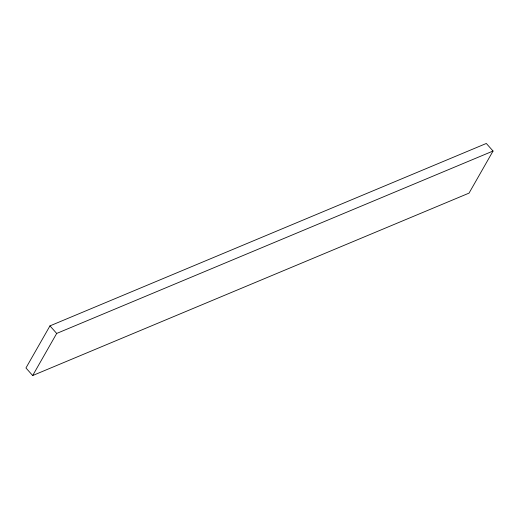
<?xml version="1.0" encoding="UTF-8"?>
<svg xmlns="http://www.w3.org/2000/svg" width="519" height="519" viewBox="0 0 519 519"><rect width="100%" height="100%" fill="white"/><g stroke="black" fill="none" stroke-linecap="round" stroke-linejoin="round"><path stroke-width="0.78" d="M49.96 325.88L25.95 367.971L32.684 375.535L469.04 193.12L493.05 151.029L486.316 143.465L49.96 325.88L56.688 333.445L493.05 151.029M32.684 375.535L56.688 333.445"/></g></svg>
